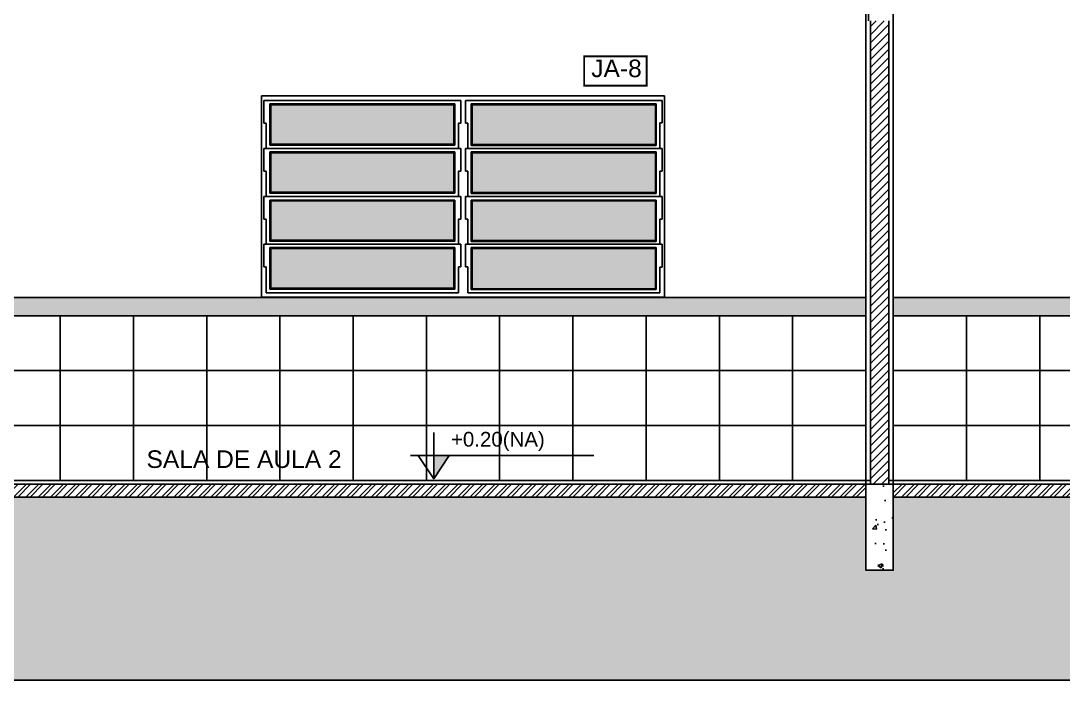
# Model space of a CAD drawing. Extents: x 183 to 373, y 23 to 105.
# Drawn here: x 220.27 to 225.96, y 79.7 to 83.3 of the extents above; entities that cross this region are included whole.
import ezdxf

# ---------------------------------------------------------------- set-up
doc = ezdxf.new("R2010")
doc.units = 0
doc.header["$LTSCALE"] = 0.005
doc.linetypes.add('C5', pattern=[60, 50, -5, 0, -5])
doc.linetypes.add('TRAÇO-2PTOS_P', pattern=[0.625, 0.25, -0.125, 0, -0.125, 0, -0.125])
doc.layers.get('0').update_dxf_attribs({"linetype": 'CONTINUOUS'})
for name, color, linetype in [('01', 1, 'CONTINUOUS'), ('252', 252, 'CONTINUOUS'), ('A-COTAS', 1, 'CONTINUOUS'), ('A-ESQUADRIAS', 2, 'CONTINUOUS'), ('A-PAREDE', 5, 'CONTINUOUS'), ('ARQ-EXO-1_100', 251, 'C5'), ('ARQ-HTC', 9, 'CONTINUOUS'), ('ARQ-PIS-CORTE', 2, 'CONTINUOUS'), ('ARQ-SMB-1_050', 1, 'CONTINUOUS'), ('ARQ-SMB-1_100', 1, 'CONTINUOUS'), ('ARQ-TXT-1_075', 2, 'CONTINUOUS')]:
    doc.layers.add(name, color=color, linetype=linetype)
doc.styles.add('ESC-50-A20', font='arial.ttf', dxfattribs={"height": 0.1})

# ---------------------------------------------------------------- blocks, each defined once
blk = doc.blocks.new('FNDE-Nível Corte-1_050')
blk.add_hatch(color=251).paths.add_polyline_path([(140.6568, -0.1868), (140.7408, -0.1868), (140.6568, -0.3128)])
at = {"color": 251}
for p, q in [((140.6568, -0.0608), (140.6568, -0.3128)), ((140.5308, -0.1868), (141.5308, -0.1868))]:
    blk.add_line(p, q, dxfattribs=at)
blk.add_lwpolyline([(140.5728, -0.1868), (140.6568, -0.3128), (140.7408, -0.1868)], dxfattribs=at)

msp = doc.modelspace()

# ---------------------------------------------------------------- hatches: boundary and pattern name
at = {"layer": 'A-COTAS'}
h = msp.add_hatch(color=252, dxfattribs=at)
h.set_gradient(color1=(91, 91, 91), one_color=1, tint=1, name='INVHEMISPHERICAL')
h.paths.add_polyline_path([(221.6367, 82.8394), (221.6367, 82.6249), (222.6379, 82.6249), (222.6379, 82.8394)])
h.paths.add_polyline_path([(221.6367, 82.5769), (221.6367, 82.3624), (222.6379, 82.3624), (222.6379, 82.5769)])
h.paths.add_polyline_path([(221.6367, 82.3144), (221.6367, 82.0999), (222.6379, 82.0999), (222.6379, 82.3144)])
h.paths.add_polyline_path([(221.6367, 82.0544), (221.6367, 81.8374), (222.6379, 81.8374), (222.6379, 82.0544)])
h.paths.add_polyline_path([(223.7379, 82.6226), (223.7379, 82.8394), (222.7367, 82.8394), (222.7367, 82.6226)])
h.paths.add_polyline_path([(223.7379, 82.3601), (223.7379, 82.5769), (222.7367, 82.5769), (222.7367, 82.3601)])
h.paths.add_polyline_path([(223.7379, 82.0976), (223.7379, 82.3144), (222.7367, 82.3144), (222.7367, 82.0976)])
h.paths.add_polyline_path([(222.7367, 82.0544), (222.7367, 81.8351), (223.7379, 81.8351), (223.7379, 82.0544)])
at = {"layer": 'A-ESQUADRIAS'}
h = msp.add_hatch(dxfattribs=at)
h.set_pattern_fill('GOST_WOOD', color=251, scale=0.01, angle=90)
h.set_pattern_definition([(180, (178.047824, -81.4883), (7e-18, 0.06), [0.1, -0.02]), (180, (178.067824, -81.4683), (7e-18, 0.06), [0.06, -0.015, 0.03, -0.015]), (180, (178.097824, -81.4483), (7e-18, 0.06), [0.1, -0.02])])
h.paths.add_polyline_path([(224.8873, 81.688), (224.8873, 81.788), (216.8873, 81.788), (216.8873, 81.688)])
h = msp.add_hatch(dxfattribs=at)
h.set_pattern_fill('GOST_WOOD', color=251, scale=0.01, angle=90)
h.set_pattern_definition([(180, (186.197824, -81.4883), (7e-18, 0.06), [0.1, -0.02]), (180, (186.217824, -81.4683), (7e-18, 0.06), [0.06, -0.015, 0.03, -0.015]), (180, (186.247824, -81.4483), (7e-18, 0.06), [0.1, -0.02])])
h.paths.add_polyline_path([(233.0373, 81.688), (233.0373, 81.788), (225.0373, 81.788), (225.0373, 81.688)])
at = {"layer": 'ARQ-HTC'}
h = msp.add_hatch(dxfattribs=at)
h.set_pattern_fill('ANSI31', color=251, scale=0.01, style=0)
h.set_pattern_definition([(45, (76.564996, 34.55552), (-0.02245064, 0.02245064), [])])
h.paths.add_polyline_path([(224.9123, 83.2978), (225.0123, 83.2978), (225.0123, 80.7678), (224.9123, 80.7678)])
h = msp.add_hatch(dxfattribs=at)
h.set_pattern_fill('ANSI32', color=251, scale=0.005, style=0)
h.set_pattern_definition([(45, (76.564996, 34.55552), (-0.03367596, 0.03367596), []), (45, (76.587447, 34.55552), (-0.03367596, 0.03367596), [])])
h.paths.add_polyline_path([(216.8873, 80.6978), (224.8873, 80.6978), (224.8873, 80.7678), (216.8873, 80.7678)])
h = msp.add_hatch(dxfattribs=at)
h.set_pattern_fill('AR-CONC', color=251, scale=0.0014, style=0)
h.set_pattern_definition([(50, (76.565, 34.55552), (0.25505854, -0.02231472), [0.02667, -0.29337]), (355, (76.565, 34.55552), (-0.0493408, 0.2674796), [0.021336, -0.2346968]), (100.45144, (76.58625, 34.55366), (0.20571775, 0.24516485), [0.022666, -0.24932634]), (46.1842, (76.565, 34.62664), (0.37951066, -0.05885926), [0.040005, -0.440055]), (96.63556, (76.59662, 34.62174), (0.3323658, 0.3463966), [0.033999, -0.37398985]), (351.18415, (76.565, 34.62664), (0.3323658, 0.3463966), [0.032004, -0.3520436]), (21, (76.60056, 34.60886), (0.21226015, -0.14317128), [0.02667, -0.29337]), (326, (76.60056, 34.60886), (0.08652284, 0.25786315), [0.021336, -0.234696]), (71.45144, (76.61824, 34.59693), (0.298783, 0.11469188), [0.022666, -0.2493259]), (37.5, (76.565, 34.55552), (0.004324045, 0.118377054), [0, -0.2318512, 0, -0.238252, 0, -0.235585]), (7.5, (76.565, 34.55552), (0.09354753, 0.1402528), [0, -0.1358392, 0, -0.2265172, 0, -0.089789]), (327.5, (76.4857, 34.55552), (0.189826833, -0.00802024), [0, -0.0889, 0, -0.277368, 0, -0.368046]), (317.5, (76.45014, 34.55552), (0.20738085, 0.03559709), [0, -0.11557, 0, -0.1842008, 0, -0.261366])])
h.paths.add_polyline_path([(225.0373, 80.7678), (224.8873, 80.7678), (224.8873, 80.2978), (225.0373, 80.2978)])
h = msp.add_hatch(dxfattribs=at)
h.set_pattern_fill('ANSI32', color=251, scale=0.005, style=0)
h.set_pattern_definition([(45, (84.714996, 34.55552), (-0.03367596, 0.03367596), []), (45, (84.737447, 34.55552), (-0.03367596, 0.03367596), [])])
h.paths.add_polyline_path([(225.0373, 80.6978), (233.0373, 80.6978), (233.0373, 80.7678), (225.0373, 80.7678)])
h = msp.add_hatch(dxfattribs=at)
h.set_pattern_fill('EARTH', color=252, scale=0.02, angle=45, style=0)
h.set_pattern_definition([(45, (84.715, 34.55552), (1e-17, 0.17960512), [0.127, -0.127]), (45, (84.68132, 34.5892), (1e-17, 0.17960512), [0.127, -0.127]), (45, (84.64764, 34.62287), (1e-17, 0.17960512), [0.127, -0.127]), (135, (84.64764, 34.64532), (-0.17960512, 1e-17), [0.127, -0.127]), (135, (84.68132, 34.679), (-0.17960512, 1e-17), [0.127, -0.127]), (135, (84.715, 34.71267), (-0.17960512, 1e-17), [0.127, -0.127])])
h.paths.add_polyline_path([(247.7524, 80.6978), (241.3373, 80.6978), (241.3373, 80.2978), (241.0123, 80.2978), (241.0123, 80.6978), (235.1238, 80.6978), (235.1238, 79.6978), (247.7524, 79.6978)])
h.paths.add_polyline_path([(224.8873, 80.2978), (224.8873, 80.6978), (219.7502, 80.6978), (219.7502, 79.6978), (235.1238, 79.6978), (235.1238, 80.6978), (233.1873, 80.6978), (233.1873, 80.2978), (233.0373, 80.2978), (233.0373, 80.6978), (225.0373, 80.6978), (225.0373, 80.2978)])

# ---------------------------------------------------------------- linework, layer by layer
at = {"layer": '01'}
for p, q in [((224.8873, 83.5878), (224.8873, 80.7678)), ((225.0373, 83.5878), (225.0373, 80.7678))]:
    msp.add_line(p, q, dxfattribs=at)
at = {"layer": '252'}
for p, q in [((220.4873, 81.688), (220.4873, 80.7878)), ((220.8873, 81.688), (220.8873, 80.7878)), ((221.2873, 81.688), (221.2873, 80.7878)), ((221.6873, 81.688), (221.6873, 80.7878)), ((222.0873, 81.688), (222.0873, 80.7878)), ((222.4873, 81.688), (222.4873, 80.7878)), ((222.8873, 81.688), (222.8873, 80.7878)), ((223.2873, 81.688), (223.2873, 80.7878)), ((223.6873, 81.688), (223.6873, 80.7878)), ((224.0873, 81.688), (224.0873, 80.7878)), ((224.4873, 81.688), (224.4873, 80.7878)), ((225.4373, 81.688), (225.4373, 80.7878)), ((225.8373, 81.688), (225.8373, 80.7878)), ((224.8873, 81.388), (216.8873, 81.388)), ((233.0373, 81.388), (225.0373, 81.388)), ((224.8873, 81.088), (216.8873, 81.088)), ((233.0373, 81.088), (225.0373, 81.088))]:
    msp.add_line(p, q, dxfattribs=at)
at = {"layer": 'A-COTAS'}
for p, q in [((223.7873, 82.8888), (221.5873, 82.8888)), ((221.5873, 82.8888), (221.5873, 81.7888)), ((223.7873, 81.7888), (223.7873, 82.8888)), ((221.6, 82.8634), (222.6746, 82.8634)), ((221.6, 82.7399), (221.6, 82.8634)), ((222.6619, 82.8634), (221.6127, 82.8634)), ((221.6317, 82.8444), (222.6429, 82.8444)), ((221.6317, 82.6199), (221.6317, 82.8444)), ((221.6367, 82.8394), (222.6379, 82.8394)), ((221.6367, 82.6249), (221.6367, 82.8394)), ((222.6379, 82.8394), (222.6379, 82.6249)), ((222.6429, 82.8444), (222.6429, 82.6199)), ((222.6746, 82.8634), (222.6746, 82.7399)), ((223.7746, 82.8634), (222.7, 82.8634)), ((222.7, 82.8634), (222.7, 82.7399)), ((222.7127, 82.8634), (223.7619, 82.8634)), ((223.7429, 82.8444), (222.7317, 82.8444)), ((222.7317, 82.8444), (222.7317, 82.6176)), ((223.7379, 82.8394), (222.7367, 82.8394)), ((222.7367, 82.8394), (222.7367, 82.6226)), ((223.7379, 82.6226), (223.7379, 82.8394)), ((223.7429, 82.6176), (223.7429, 82.8444)), ((223.7746, 82.7401), (223.7746, 82.8634)), ((221.6127, 82.7399), (221.6, 82.7399)), ((221.6127, 82.6009), (221.6127, 82.7399)), ((222.6746, 82.7399), (222.6619, 82.7399)), ((222.6619, 82.7399), (222.6619, 82.6009)), ((222.7, 82.7399), (222.7127, 82.7399)), ((222.7127, 82.7399), (222.7127, 82.6009)), ((223.7619, 82.6009), (223.7619, 82.7401)), ((223.7619, 82.7401), (223.7746, 82.7401)), ((222.6429, 82.6199), (221.6317, 82.6199)), ((222.6379, 82.6249), (221.6367, 82.6249)), ((222.7317, 82.6176), (223.7429, 82.6176)), ((222.7367, 82.6226), (223.7379, 82.6226)), ((221.6, 82.6009), (222.6746, 82.6009)), ((221.6, 82.4774), (221.6, 82.6009)), ((222.6619, 82.6009), (221.6127, 82.6009)), ((222.6619, 82.6009), (221.6127, 82.6009)), ((221.6317, 82.5819), (222.6429, 82.5819)), ((221.6317, 82.3574), (221.6317, 82.5819)), ((221.6367, 82.5769), (222.6379, 82.5769)), ((221.6367, 82.3624), (221.6367, 82.5769)), ((222.6379, 82.5769), (222.6379, 82.3624)), ((222.6429, 82.5819), (222.6429, 82.3574)), ((222.6746, 82.6009), (222.6746, 82.4774)), ((223.7746, 82.6009), (222.7, 82.6009)), ((222.7, 82.6009), (222.7, 82.4774)), ((222.7127, 82.6009), (223.7619, 82.6009)), ((222.7127, 82.6009), (223.7619, 82.6009)), ((223.7429, 82.5819), (222.7317, 82.5819)), ((222.7317, 82.5819), (222.7317, 82.3551)), ((223.7379, 82.5769), (222.7367, 82.5769)), ((222.7367, 82.5769), (222.7367, 82.3601)), ((223.7379, 82.3601), (223.7379, 82.5769)), ((223.7429, 82.3551), (223.7429, 82.5819)), ((223.7746, 82.4776), (223.7746, 82.6009)), ((221.6127, 82.4774), (221.6, 82.4774)), ((221.6127, 82.3384), (221.6127, 82.4774)), ((222.6746, 82.4774), (222.6619, 82.4774)), ((222.6619, 82.4774), (222.6619, 82.3384)), ((222.7, 82.4774), (222.7127, 82.4774)), ((222.7127, 82.4774), (222.7127, 82.3384)), ((223.7619, 82.3384), (223.7619, 82.4776)), ((223.7619, 82.4776), (223.7746, 82.4776)), ((221.6, 82.3384), (222.6746, 82.3384)), ((221.6, 82.2149), (221.6, 82.3384)), ((222.6619, 82.3384), (221.6127, 82.3384)), ((222.6619, 82.3384), (221.6127, 82.3384)), ((222.6429, 82.3574), (221.6317, 82.3574)), ((221.6317, 82.3194), (222.6429, 82.3194)), ((221.6317, 82.0949), (221.6317, 82.3194)), ((222.6379, 82.3624), (221.6367, 82.3624)), ((222.6429, 82.3194), (222.6429, 82.0949)), ((222.6746, 82.3384), (222.6746, 82.2149)), ((223.7746, 82.3384), (222.7, 82.3384)), ((222.7, 82.3384), (222.7, 82.2149)), ((222.7127, 82.3384), (223.7619, 82.3384)), ((222.7127, 82.3384), (223.7619, 82.3384)), ((222.7317, 82.3551), (223.7429, 82.3551)), ((223.7429, 82.3194), (222.7317, 82.3194)), ((222.7317, 82.3194), (222.7317, 82.0926)), ((222.7367, 82.3601), (223.7379, 82.3601)), ((223.7429, 82.0926), (223.7429, 82.3194)), ((223.7746, 82.2151), (223.7746, 82.3384)), ((221.6367, 82.3144), (222.6379, 82.3144)), ((221.6367, 82.0999), (221.6367, 82.3144)), ((222.6379, 82.3144), (222.6379, 82.0999)), ((223.7379, 82.3144), (222.7367, 82.3144)), ((222.7367, 82.3144), (222.7367, 82.0976)), ((223.7379, 82.0976), (223.7379, 82.3144)), ((221.6127, 82.2149), (221.6, 82.2149)), ((221.6127, 82.0784), (221.6127, 82.2149)), ((222.6746, 82.2149), (222.6619, 82.2149)), ((222.6619, 82.2149), (222.6619, 82.0784)), ((222.7, 82.2149), (222.7127, 82.2149)), ((222.7127, 82.2149), (222.7127, 82.0784)), ((223.7619, 82.0784), (223.7619, 82.2151)), ((223.7619, 82.2151), (223.7746, 82.2151)), ((222.6429, 82.0949), (221.6317, 82.0949)), ((222.6379, 82.0999), (221.6367, 82.0999)), ((222.7317, 82.0926), (223.7429, 82.0926)), ((222.7367, 82.0976), (223.7379, 82.0976)), ((221.6, 82.0784), (222.6746, 82.0784)), ((221.6, 81.9549), (221.6, 82.0784)), ((222.6619, 82.0784), (221.6127, 82.0784)), ((222.6619, 82.0784), (221.6127, 82.0784)), ((221.6317, 82.0594), (222.6429, 82.0594)), ((221.6317, 81.8324), (221.6317, 82.0594)), ((221.6367, 82.0544), (222.6379, 82.0544)), ((221.6367, 81.8374), (221.6367, 82.0544)), ((222.6379, 82.0544), (222.6379, 81.8374)), ((222.6429, 82.0594), (222.6429, 81.8324)), ((222.6746, 82.0784), (222.6746, 81.9549)), ((223.7746, 82.0784), (222.7, 82.0784)), ((222.7, 82.0784), (222.7, 81.9549)), ((222.7127, 82.0784), (223.7619, 82.0784)), ((222.7127, 82.0784), (223.7619, 82.0784)), ((223.7429, 82.0594), (222.7317, 82.0594)), ((222.7317, 82.0594), (222.7317, 81.8301)), ((223.7379, 82.0544), (222.7367, 82.0544)), ((222.7367, 82.0544), (222.7367, 81.8351)), ((223.7379, 81.8351), (223.7379, 82.0544)), ((223.7429, 81.8301), (223.7429, 82.0594)), ((223.7746, 81.9526), (223.7746, 82.0784)), ((221.6127, 81.9549), (221.6, 81.9549)), ((221.6127, 81.8134), (221.6127, 81.9549)), ((222.6746, 81.9549), (222.6619, 81.9549)), ((222.6619, 81.9549), (222.6619, 81.8134)), ((222.7, 81.9549), (222.7127, 81.9549)), ((222.7127, 81.9549), (222.7127, 81.8134)), ((223.7619, 81.8134), (223.7619, 81.9526)), ((223.7619, 81.9526), (223.7746, 81.9526)), ((222.6619, 81.8134), (221.6127, 81.8134)), ((222.6429, 81.8324), (221.6317, 81.8324)), ((222.6379, 81.8374), (221.6367, 81.8374)), ((222.7127, 81.8134), (223.7619, 81.8134)), ((222.7317, 81.8301), (223.7429, 81.8301)), ((222.7367, 81.8351), (223.7379, 81.8351)), ((223.7873, 81.7888), (221.5873, 81.7888))]:
    msp.add_line(p, q, dxfattribs=at)
for points in [[(224.8873, 81.688), (216.8873, 81.688), (216.8873, 81.788), (224.8873, 81.788)], [(225.0373, 81.788), (233.0373, 81.788), (233.0373, 81.688), (225.0373, 81.688)]]:
    msp.add_lwpolyline(points, dxfattribs=at)
at = {"layer": 'A-PAREDE', "color": 5}
for p, q in [((224.9023, 83.6028), (224.9023, 83.2978)), ((224.9123, 83.2978), (224.9123, 80.7678)), ((225.0123, 83.2978), (225.0123, 80.7678)), ((216.8873, 80.7678), (233.1873, 80.7678)), ((224.8873, 80.6978), (216.8873, 80.6978)), ((233.0373, 80.6978), (225.0373, 80.6978))]:
    msp.add_line(p, q, dxfattribs=at)
msp.add_lwpolyline([(224.8873, 80.7678), (225.0373, 80.7678), (225.0373, 80.2978), (224.8873, 80.2978)], close=True, dxfattribs=at)
at = {"layer": 'ARQ-EXO-1_100', "color": 252, "linetype": 'TRAÇO-2PTOS_P', "ltscale": 100}
msp.add_line((216.8873, 80.7878), (249.3373, 80.7878), dxfattribs=at)
at = {"layer": 'ARQ-HTC', "color": 252}
msp.add_lwpolyline([(206.807, 80.6478), (206.807, 79.6978), (227.9373, 79.6978)], dxfattribs=at)
at = {"layer": 'ARQ-PIS-CORTE'}
for p, q in [((216.8873, 80.7878), (224.8873, 80.7878)), ((225.0373, 80.7878), (233.0373, 80.7878))]:
    msp.add_line(p, q, dxfattribs=at)
at = {"layer": 'ARQ-SMB-1_100', "color": 252, "ltscale": 10, "const_width": 0.0107}
msp.add_lwpolyline([(223.3488, 82.9434), (223.6898, 82.9434), (223.6898, 83.1034), (223.3488, 83.1034)], close=True, dxfattribs=at)

# ---------------------------------------------------------------- block references
at = {"layer": 'ARQ-SMB-1_050'}
msp.add_blockref('FNDE-Nível Corte-1_050', (81.8702, 81.1106), dxfattribs=at)

# ---------------------------------------------------------------- texts
at = {"layer": 'ARQ-SMB-1_050', "style": 'ESC-50-A20'}
msp.add_attdef('+0.20(NA)', (222.6213, 80.9733), 'NA', height=0.08, dxfattribs=at)
at = {"layer": 'ARQ-TXT-1_075', "insert": (220.9585, 80.9525), "char_height": 0.096, "attachment_point": 1, "style": 'ESC-50-A20'}
msp.add_mtext_dynamic_manual_height_columns('SALA DE AULA 2', width=1.144669, gutter_width=0.5, heights=[0], dxfattribs=at)
at = {"layer": 'ARQ-TXT-1_075', "style": 'ESC-50-A20'}
msp.add_attdef('JA-8', (223.3876, 82.9904), '', height=0.096, dxfattribs=at)

doc.saveas('drawing.dxf')
